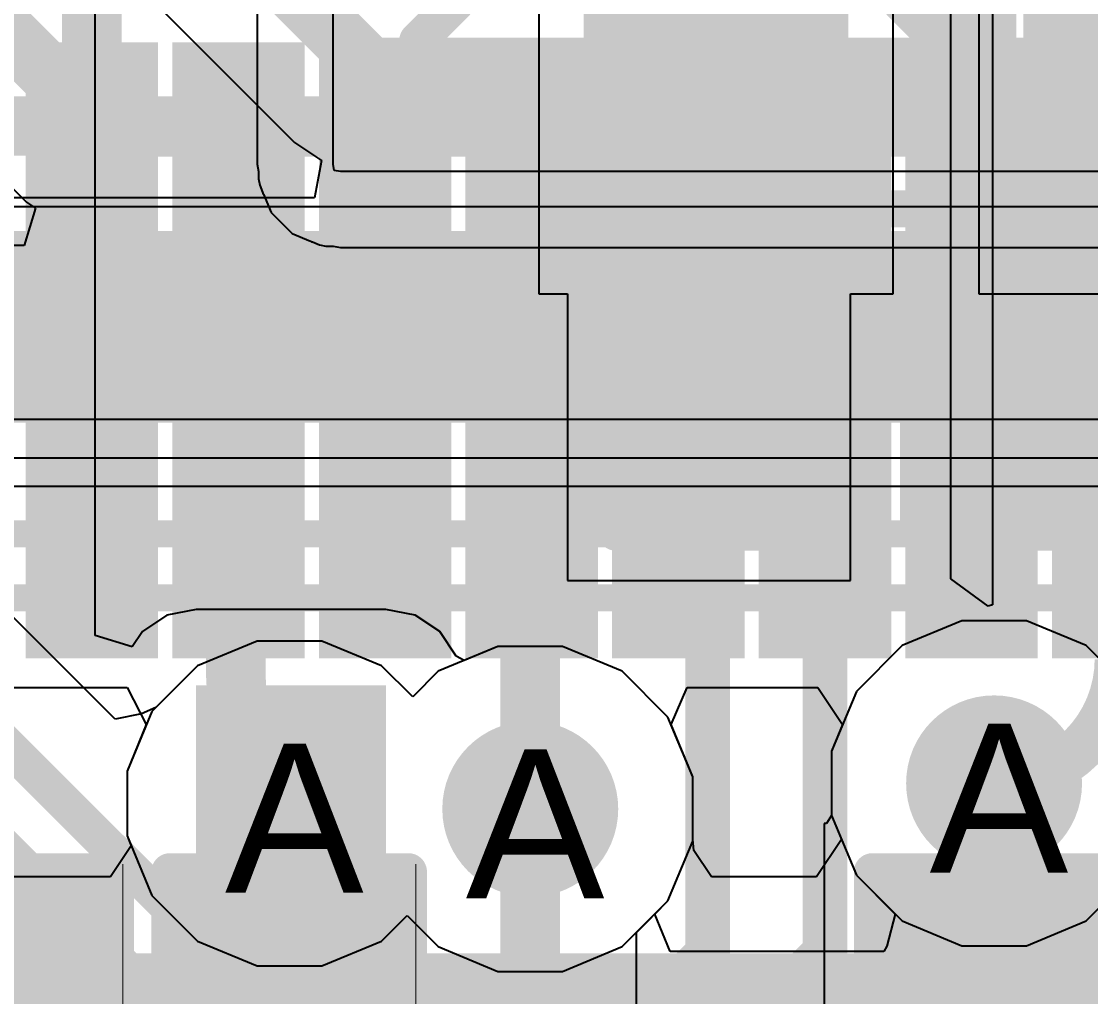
# Model space of a CAD drawing. Header units: inches. Extents: x 0 to 5271, y 0 to 5417.
# Drawn here: x 104.044 to 107.69, y 77.22 to 80.548 of the extents above; entities that cross this region are included whole.
import ezdxf

# ---------------------------------------------------------------- set-up
doc = ezdxf.new("R2010")
doc.units = ezdxf.units.IN
for name, color, linetype in [('Bottom Layer', 5, 'Continuous'), ('Bottom Overlay', 54, 'Continuous'), ('Bottom Paste', 16, 'Continuous'), ('Bottom Solder', 6, 'Continuous'), ('Drill Drawing', 1, 'Continuous'), ('L2_GND1', 16, 'Continuous'), ('L3_SIG1', 76, 'Continuous'), ('L4_PWR', 90, 'Continuous'), ('L5_GND2', 156, 'Continuous'), ('L6_SIG2', 130, 'Continuous'), ('L7_GND3', 216, 'Continuous'), ('Top Layer', 1, 'Continuous'), ('Top Paste', 8, 'Continuous'), ('Top Solder', 216, 'Continuous'), ('Via Holes', 16, 'Continuous')]:
    doc.layers.add(name, color=color, linetype=linetype)
doc.styles.add('Arial', font='', dxfattribs={"height": 0.2})
doc.styles.get('Arial').set_extended_font_data('Arial')

# ---------------------------------------------------------------- blocks, each defined once
blk = doc.blocks.new('AS0B826_S78B_7H_23')
at = {"layer": 'Top Layer'}
for points in [[(30.07505161, 26.38096578), (30.42505091, 26.38096578), (30.42505091, 24.38096978), (30.07505161, 24.38096978)], [(30.57492361, 26.38096578), (30.92492291, 26.38096578), (30.92492291, 24.38096978), (30.57492361, 24.38096978)], [(31.07504961, 26.38096578), (31.42504891, 26.38096578), (31.42504891, 24.38096978), (31.07504961, 24.38096978)], [(31.57492161, 26.38096578), (31.92492091, 26.38096578), (31.92492091, 24.38096978), (31.57492161, 24.38096978)], [(32.07504761, 26.38096578), (32.42504691, 26.38096578), (32.42504691, 24.38096978), (32.07504761, 24.38096978)], [(32.57517360999999, 26.38096578), (32.92517291, 26.38096578), (32.92517291, 24.38096978), (32.57517360999999, 24.38096978)], [(33.07504561, 26.38096578), (33.42504491, 26.38096578), (33.42504491, 24.38096978), (33.07504561, 24.38096978)], [(33.57517161, 26.38096578), (33.92517091, 26.38096578), (33.92517091, 24.38096978), (33.57517161, 24.38096978)]]:
    blk.add_hatch(color=1, dxfattribs=at).paths.add_polyline_path(points)
at = {"layer": 'Top Paste'}
for points in [[(30.07505161, 26.38096578), (30.42505091, 26.38096578), (30.42505091, 24.38096978), (30.07505161, 24.38096978)], [(30.57492361, 26.38096578), (30.92492291, 26.38096578), (30.92492291, 24.38096978), (30.57492361, 24.38096978)], [(31.07504961, 26.38096578), (31.42504891, 26.38096578), (31.42504891, 24.38096978), (31.07504961, 24.38096978)], [(31.57492161, 26.38096578), (31.92492091, 26.38096578), (31.92492091, 24.38096978), (31.57492161, 24.38096978)], [(32.07504761, 26.38096578), (32.42504691, 26.38096578), (32.42504691, 24.38096978), (32.07504761, 24.38096978)], [(32.57517360999999, 26.38096578), (32.92517291, 26.38096578), (32.92517291, 24.38096978), (32.57517360999999, 24.38096978)], [(33.07504561, 26.38096578), (33.42504491, 26.38096578), (33.42504491, 24.38096978), (33.07504561, 24.38096978)], [(33.57517161, 26.38096578), (33.92517091, 26.38096578), (33.92517091, 24.38096978), (33.57517161, 24.38096978)]]:
    blk.add_hatch(color=8, dxfattribs=at).paths.add_polyline_path(points)
at = {"layer": 'Top Solder'}
for points in [[(30.02425161, 26.43176578), (30.47585091, 26.43176578), (30.47585091, 24.33016978), (30.02425161, 24.33016978)], [(30.52412361, 26.43176578), (30.97572291, 26.43176578), (30.97572291, 24.33016978), (30.52412361, 24.33016978)], [(31.02424961, 26.43176578), (31.47584891, 26.43176578), (31.47584891, 24.33016978), (31.02424961, 24.33016978)], [(31.52412161, 26.43176578), (31.97572091, 26.43176578), (31.97572091, 24.33016978), (31.52412161, 24.33016978)], [(32.02424761, 26.43176578), (32.47584690999999, 26.43176578), (32.47584690999999, 24.33016978), (32.02424761, 24.33016978)], [(32.52437361, 26.43176578), (32.97597291, 26.43176578), (32.97597291, 24.33016978), (32.52437361, 24.33016978)], [(33.02424561, 26.43176578), (33.47584491, 26.43176578), (33.47584491, 24.33016978), (33.02424561, 24.33016978)], [(33.52437161, 26.43176578), (33.97597091, 26.43176578), (33.97597091, 24.33016978), (33.52437161, 24.33016978)]]:
    blk.add_hatch(color=216, dxfattribs=at).paths.add_polyline_path(points)
blk = doc.blocks.new('R___0402_B_55')
at = {"layer": 'Bottom Layer'}
for points in [[(-0.2413, 0.31747714), (-0.2412999999999999, -0.31752286), (-0.6985, -0.31752286), (-0.6985, 0.31747714)], [(0.6985, 0.31747714), (0.6985, -0.31752286), (0.2413, -0.31752286), (0.2412999999999999, 0.31747714)]]:
    blk.add_hatch(color=5, dxfattribs=at).paths.add_polyline_path(points)
at = {"layer": 'Bottom Paste'}
for points in [[(-0.2413, 0.31747714), (-0.2412999999999999, -0.31752286), (-0.6985, -0.31752286), (-0.6985, 0.31747714)], [(0.6985, 0.31747714), (0.6985, -0.31752286), (0.2413, -0.31752286), (0.2412999999999999, 0.31747714)]]:
    blk.add_hatch(color=16, dxfattribs=at).paths.add_polyline_path(points)
at = {"layer": 'Bottom Solder'}
for points in [[(-0.18629884, 0.3724783), (-0.1862988399999999, -0.37252402), (-0.75350116, -0.37252402), (-0.75350116, 0.3724783)], [(0.75350116, 0.3724783), (0.75350116, -0.37252402), (0.18629884, -0.37252402), (0.1862988399999999, 0.3724783)]]:
    blk.add_hatch(color=6, dxfattribs=at).paths.add_polyline_path(points)
at = {"layer": 'Bottom Overlay'}
for points in [[(-0.7874, -0.4064228599999999, 0.127, 0.127, 0), (-0.7874, 0.40637714, 0.127, 0.127, 0)], [(0.7874, 0.40637714, 0.127, 0.127, 0), (-0.7874, 0.40637714, 0.127, 0.127, 0)], [(0.7874, -0.4064228599999999, 0.127, 0.127, 0), (0.7874, 0.40637714, 0.127, 0.127, 0)], [(0.8128, 0.4317771399999999, 0.0032258, 0.0032258, 0), (-0.8128, 0.4317771399999999, 0.0032258, 0.0032258, 0)], [(0.7874, -0.4064228599999999, 0.127, 0.127, 0), (-0.7874, -0.4064228599999999, 0.127, 0.127, 0)]]:
    blk.add_lwpolyline(points, format="xyseb", dxfattribs=at)
for points in [[(-0.8191499999999999, 0.40637714, 0.0635, 0.0635, 1), (-0.7556499999999999, 0.40637714, 0.0635, 0.0635, 1)], [(-0.8191499999999999, 0.40637714, 0.0635, 0.0635, 1), (-0.7556499999999999, 0.40637714, 0.0635, 0.0635, 1)], [(0.7556499999999999, 0.40637714, 0.0635, 0.0635, 1), (0.8191499999999999, 0.40637714, 0.0635, 0.0635, 1)], [(0.7556499999999999, 0.40637714, 0.0635, 0.0635, 1), (0.8191499999999999, 0.40637714, 0.0635, 0.0635, 1)], [(-0.81360518, 0.4317771399999999, 0.0016129, 0.0016129, 1), (-0.8119948199999999, 0.4317771399999999, 0.0016129, 0.0016129, 1)], [(0.8119948199999999, 0.4317771399999999, 0.0016129, 0.0016129, 1), (0.81360518, 0.4317771399999999, 0.0016129, 0.0016129, 1)], [(-0.8191499999999999, -0.4064228599999999, 0.0635, 0.0635, 1), (-0.7556499999999999, -0.4064228599999999, 0.0635, 0.0635, 1)], [(-0.8191499999999999, -0.4064228599999999, 0.0635, 0.0635, 1), (-0.7556499999999999, -0.4064228599999999, 0.0635, 0.0635, 1)], [(0.7556499999999999, -0.4064228599999999, 0.0635, 0.0635, 1), (0.8191499999999999, -0.4064228599999999, 0.0635, 0.0635, 1)], [(0.7556499999999999, -0.4064228599999999, 0.0635, 0.0635, 1), (0.8191499999999999, -0.4064228599999999, 0.0635, 0.0635, 1)]]:
    blk.add_lwpolyline(points, format="xyseb", close=True, dxfattribs=at)
blk = doc.blocks.new('R___0402_B_159')
at = {"layer": 'Bottom Layer'}
for points in [[(-0.24132032, 0.31749492), (-0.2413203199999999, -0.31750508), (-0.69852032, -0.31750508), (-0.69852032, 0.31749492)], [(0.69847968, 0.31749492), (0.69847968, -0.31750508), (0.24127968, -0.31750508), (0.24127968, 0.31749492)]]:
    blk.add_hatch(color=5, dxfattribs=at).paths.add_polyline_path(points)
at = {"layer": 'Bottom Paste'}
for points in [[(-0.24132032, 0.31749492), (-0.2413203199999999, -0.31750508), (-0.69852032, -0.31750508), (-0.69852032, 0.31749492)], [(0.69847968, 0.31749492), (0.69847968, -0.31750508), (0.24127968, -0.31750508), (0.24127968, 0.31749492)]]:
    blk.add_hatch(color=16, dxfattribs=at).paths.add_polyline_path(points)
at = {"layer": 'Bottom Solder'}
for points in [[(-0.18631916, 0.37249608), (-0.18631916, -0.37250624), (-0.75352148, -0.37250624), (-0.75352148, 0.37249608)], [(0.7534808399999999, 0.37249608), (0.7534808399999999, -0.37250624), (0.18627852, -0.37250624), (0.1862785199999999, 0.37249608)]]:
    blk.add_hatch(color=6, dxfattribs=at).paths.add_polyline_path(points)
at = {"layer": 'Bottom Overlay'}
for points in [[(0.78737968, 0.40639492, 0.127, 0.127, 0), (-0.78742032, 0.40639492, 0.127, 0.127, 0)], [(-0.78742032, -0.40640508, 0.127, 0.127, 0), (-0.78742032, 0.40639492, 0.127, 0.127, 0)], [(0.78737968, -0.40640508, 0.127, 0.127, 0), (0.78737968, 0.40639492, 0.127, 0.127, 0)], [(0.8127796799999999, 0.43179492, 0.0032258, 0.0032258, 0), (-0.81282032, 0.43179492, 0.0032258, 0.0032258, 0)], [(0.78737968, -0.40640508, 0.127, 0.127, 0), (-0.78742032, -0.40640508, 0.127, 0.127, 0)]]:
    blk.add_lwpolyline(points, format="xyseb", dxfattribs=at)
for points in [[(-0.81917032, 0.40639492, 0.0635, 0.0635, 1), (-0.75567032, 0.40639492, 0.0635, 0.0635, 1)], [(-0.81917032, 0.40639492, 0.0635, 0.0635, 1), (-0.75567032, 0.40639492, 0.0635, 0.0635, 1)], [(0.75562968, 0.40639492, 0.0635, 0.0635, 1), (0.81912968, 0.40639492, 0.0635, 0.0635, 1)], [(0.75562968, 0.40639492, 0.0635, 0.0635, 1), (0.81912968, 0.40639492, 0.0635, 0.0635, 1)], [(-0.8136254999999999, 0.43179492, 0.0016129, 0.0016129, 1), (-0.81201514, 0.43179492, 0.0016129, 0.0016129, 1)], [(0.8119745, 0.43179492, 0.0016129, 0.0016129, 1), (0.81358486, 0.43179492, 0.0016129, 0.0016129, 1)], [(-0.81917032, -0.40640508, 0.0635, 0.0635, 1), (-0.75567032, -0.40640508, 0.0635, 0.0635, 1)], [(-0.81917032, -0.40640508, 0.0635, 0.0635, 1), (-0.75567032, -0.40640508, 0.0635, 0.0635, 1)], [(0.75562968, -0.40640508, 0.0635, 0.0635, 1), (0.81912968, -0.40640508, 0.0635, 0.0635, 1)], [(0.75562968, -0.40640508, 0.0635, 0.0635, 1), (0.81912968, -0.40640508, 0.0635, 0.0635, 1)]]:
    blk.add_lwpolyline(points, format="xyseb", close=True, dxfattribs=at)
blk = doc.blocks.new('R___0402_B_393')
at = {"layer": 'Bottom Layer'}
for points in [[(-0.2413254, 0.31749492), (-0.2413254, -0.31750508), (-0.6985254, -0.31750508), (-0.6985254, 0.31749492)], [(0.6984746, 0.31749492), (0.6984746, -0.31750508), (0.2412746, -0.31750508), (0.2412746, 0.31749492)]]:
    blk.add_hatch(color=5, dxfattribs=at).paths.add_polyline_path(points)
at = {"layer": 'Bottom Paste'}
for points in [[(-0.2413254, 0.31749492), (-0.2413254, -0.31750508), (-0.6985254, -0.31750508), (-0.6985254, 0.31749492)], [(0.6984746, 0.31749492), (0.6984746, -0.31750508), (0.2412746, -0.31750508), (0.2412746, 0.31749492)]]:
    blk.add_hatch(color=16, dxfattribs=at).paths.add_polyline_path(points)
at = {"layer": 'Bottom Solder'}
for points in [[(-0.18632424, 0.37249608), (-0.1863242399999999, -0.37250624), (-0.75352656, -0.37250624), (-0.75352656, 0.37249608)], [(0.7534757599999999, 0.37249608), (0.7534757599999999, -0.37250624), (0.18627344, -0.37250624), (0.18627344, 0.37249608)]]:
    blk.add_hatch(color=6, dxfattribs=at).paths.add_polyline_path(points)
at = {"layer": 'Bottom Overlay'}
for points in [[(-0.7874253999999999, -0.40640508, 0.127, 0.127, 0), (-0.7874253999999999, 0.40639492, 0.127, 0.127, 0)], [(0.7873745999999999, 0.40639492, 0.127, 0.127, 0), (-0.7874253999999999, 0.40639492, 0.127, 0.127, 0)], [(0.7873745999999999, -0.40640508, 0.127, 0.127, 0), (0.7873745999999999, 0.40639492, 0.127, 0.127, 0)], [(0.8127745999999999, 0.43179492, 0.0032258, 0.0032258, 0), (-0.8128254, 0.43179492, 0.0032258, 0.0032258, 0)], [(0.7873745999999999, -0.40640508, 0.127, 0.127, 0), (-0.7874253999999999, -0.40640508, 0.127, 0.127, 0)]]:
    blk.add_lwpolyline(points, format="xyseb", dxfattribs=at)
for points in [[(-0.8191754, 0.40639492, 0.0635, 0.0635, 1), (-0.7556754, 0.40639492, 0.0635, 0.0635, 1)], [(-0.8191754, 0.40639492, 0.0635, 0.0635, 1), (-0.7556754, 0.40639492, 0.0635, 0.0635, 1)], [(0.7556246, 0.40639492, 0.0635, 0.0635, 1), (0.8191246, 0.40639492, 0.0635, 0.0635, 1)], [(0.7556246, 0.40639492, 0.0635, 0.0635, 1), (0.8191246, 0.40639492, 0.0635, 0.0635, 1)], [(-0.8136305799999999, 0.43179492, 0.0016129, 0.0016129, 1), (-0.81202022, 0.43179492, 0.0016129, 0.0016129, 1)], [(0.8119694199999998, 0.43179492, 0.0016129, 0.0016129, 1), (0.81357978, 0.43179492, 0.0016129, 0.0016129, 1)], [(-0.8191754, -0.40640508, 0.0635, 0.0635, 1), (-0.7556754, -0.40640508, 0.0635, 0.0635, 1)], [(-0.8191754, -0.40640508, 0.0635, 0.0635, 1), (-0.7556754, -0.40640508, 0.0635, 0.0635, 1)], [(0.7556246, -0.40640508, 0.0635, 0.0635, 1), (0.8191246, -0.40640508, 0.0635, 0.0635, 1)], [(0.7556246, -0.40640508, 0.0635, 0.0635, 1), (0.8191246, -0.40640508, 0.0635, 0.0635, 1)]]:
    blk.add_lwpolyline(points, format="xyseb", close=True, dxfattribs=at)
blk = doc.blocks.new('MAKK2016T2R2M__B_511')
at = {"layer": 'Bottom Layer'}
for points in [[(-1.10000669, 0.89999439), (-0.4000055499999999, 0.89999439), (-0.4000055499999999, -0.9000045499999999), (-1.10000669, -0.9000045499999999)], [(0.40001571, 0.89999439), (1.10001685, 0.89999439), (1.10001685, -0.9000045499999999), (0.40001571, -0.9000045499999999)]]:
    blk.add_hatch(color=5, dxfattribs=at).paths.add_polyline_path(points)
at = {"layer": 'Bottom Paste'}
for points in [[(-1.10000669, 0.89999439), (-0.4000055499999999, 0.89999439), (-0.4000055499999999, -0.9000045499999999), (-1.10000669, -0.9000045499999999)], [(0.40001571, 0.89999439), (1.10001685, 0.89999439), (1.10001685, -0.9000045499999999), (0.40001571, -0.9000045499999999)]]:
    blk.add_hatch(color=16, dxfattribs=at).paths.add_polyline_path(points)
at = {"layer": 'Bottom Solder'}
for points in [[(-1.20160669, 1.00159439), (-0.29840555, 1.00159439), (-0.29840555, -1.00160455), (-1.20160669, -1.00160455)], [(0.2984157099999999, 1.00159439), (1.20161685, 1.00159439), (1.20161685, -1.00160455), (0.2984157099999999, -1.00160455)]]:
    blk.add_hatch(color=6, dxfattribs=at).paths.add_polyline_path(points)
at = {"layer": 'Bottom Overlay'}
for points in [[(0.17780508, 0.8635949199999998, 0.127, 0.127, 0), (-0.20319492, 0.8635949199999998, 0.127, 0.127, 0)], [(0.17780508, -0.86360508, 0.127, 0.127, 0), (-0.20319492, -0.86360508, 0.127, 0.127, 0)]]:
    blk.add_lwpolyline(points, format="xyseb", dxfattribs=at)
for points in [[(-0.23494492, 0.8635949199999998, 0.0635, 0.0635, 1), (-0.17144492, 0.8635949199999998, 0.0635, 0.0635, 1)], [(0.14605508, 0.8635949199999998, 0.0635, 0.0635, 1), (0.20955508, 0.8635949199999998, 0.0635, 0.0635, 1)], [(-0.23494492, -0.86360508, 0.0635, 0.0635, 1), (-0.17144492, -0.86360508, 0.0635, 0.0635, 1)], [(0.14605508, -0.86360508, 0.0635, 0.0635, 1), (0.20955508, -0.86360508, 0.0635, 0.0635, 1)]]:
    blk.add_lwpolyline(points, format="xyseb", close=True, dxfattribs=at)
blk = doc.blocks.new('CAP_0402_B_591')
at = {"layer": 'Bottom Layer'}
for points in [[(-0.2412746, 0.31749492), (-0.2412746, -0.31750508), (-0.6984746, -0.31750508), (-0.6984746, 0.31749492)], [(0.6985254, 0.31749492), (0.6985254, -0.31750508), (0.2413254, -0.31750508), (0.2413254, 0.31749492)]]:
    blk.add_hatch(color=5, dxfattribs=at).paths.add_polyline_path(points)
at = {"layer": 'Bottom Paste'}
for points in [[(-0.2412746, 0.31749492), (-0.2412746, -0.31750508), (-0.6984746, -0.31750508), (-0.6984746, 0.31749492)], [(0.6985254, 0.31749492), (0.6985254, -0.31750508), (0.2413254, -0.31750508), (0.2413254, 0.31749492)]]:
    blk.add_hatch(color=16, dxfattribs=at).paths.add_polyline_path(points)
at = {"layer": 'Bottom Solder'}
for points in [[(-0.18127472, 0.3774948), (-0.1812747199999999, -0.3775049599999999), (-0.75847448, -0.3775049599999999), (-0.75847448, 0.3774948)], [(0.75852528, 0.3774948), (0.75852528, -0.3775049599999999), (0.18132552, -0.3775049599999999), (0.18132552, 0.3774948)]]:
    blk.add_hatch(color=6, dxfattribs=at).paths.add_polyline_path(points)
at = {"layer": 'Bottom Overlay'}
for points in [[(-0.2793746, 0.40639492, 0.127, 0.127, 0), (-0.7873745999999999, 0.40639492, 0.127, 0.127, 0)], [(-0.7873745999999999, 0.40639492, 0.127, 0.127, 0), (-0.7873745999999999, -0.40640508, 0.127, 0.127, 0)], [(0.7874253999999999, 0.40639492, 0.127, 0.127, 0), (0.2794254, 0.40639492, 0.127, 0.127, 0)], [(0.7874253999999999, 0.40639492, 0.127, 0.127, 0), (0.7874253999999999, -0.40640508, 0.127, 0.127, 0)], [(-0.2793746, -0.40640508, 0.127, 0.127, 0), (-0.7873745999999999, -0.40640508, 0.127, 0.127, 0)], [(0.7874253999999999, -0.40640508, 0.127, 0.127, 0), (0.2794254, -0.40640508, 0.127, 0.127, 0)]]:
    blk.add_lwpolyline(points, format="xyseb", dxfattribs=at)
for points in [[(-0.8191246, 0.40639492, 0.0635, 0.0635, 1), (-0.7556246, 0.40639492, 0.0635, 0.0635, 1)], [(-0.8191246, 0.40639492, 0.0635, 0.0635, 1), (-0.7556246, 0.40639492, 0.0635, 0.0635, 1)], [(-0.3111246, 0.40639492, 0.0635, 0.0635, 1), (-0.2476246, 0.40639492, 0.0635, 0.0635, 1)], [(0.2476754, 0.40639492, 0.0635, 0.0635, 1), (0.3111754, 0.40639492, 0.0635, 0.0635, 1)], [(0.7556754, 0.40639492, 0.0635, 0.0635, 1), (0.8191754, 0.40639492, 0.0635, 0.0635, 1)], [(0.7556754, 0.40639492, 0.0635, 0.0635, 1), (0.8191754, 0.40639492, 0.0635, 0.0635, 1)], [(-0.8191246, -0.40640508, 0.0635, 0.0635, 1), (-0.7556246, -0.40640508, 0.0635, 0.0635, 1)], [(-0.8191246, -0.40640508, 0.0635, 0.0635, 1), (-0.7556246, -0.40640508, 0.0635, 0.0635, 1)], [(-0.3111246, -0.40640508, 0.0635, 0.0635, 1), (-0.2476246, -0.40640508, 0.0635, 0.0635, 1)], [(0.2476754, -0.40640508, 0.0635, 0.0635, 1), (0.3111754, -0.40640508, 0.0635, 0.0635, 1)], [(0.7556754, -0.40640508, 0.0635, 0.0635, 1), (0.8191754, -0.40640508, 0.0635, 0.0635, 1)], [(0.7556754, -0.40640508, 0.0635, 0.0635, 1), (0.8191754, -0.40640508, 0.0635, 0.0635, 1)]]:
    blk.add_lwpolyline(points, format="xyseb", close=True, dxfattribs=at)

msp = doc.modelspace()

# ---------------------------------------------------------------- hatches: boundary and pattern name
at = {"layer": 'Bottom Layer'}
msp.add_hatch(color=5, dxfattribs=at).paths.add_polyline_path([(104.63961292, 77.10016584), (105.28731292, 77.10016584), (105.28731292, 78.2828), (104.63961292, 78.2828)])
h = msp.add_hatch(color=5, dxfattribs=at)
edge = h.paths.add_edge_path()
edge.add_arc((107.36110354, 77.94816008), 0.2999994, 0, 360)
h = msp.add_hatch(color=5, dxfattribs=at)
edge = h.paths.add_edge_path()
edge.add_arc((104.95828132, 77.8797147), 0.2999994, 0, 360)
h = msp.add_hatch(color=5, dxfattribs=at)
edge = h.paths.add_edge_path()
edge.add_arc((105.77936172, 77.86059104), 0.2999994, 0, 360)
at = {"layer": 'L2_GND1'}
h = msp.add_hatch(color=16, dxfattribs=at)
edge = h.paths.add_edge_path()
edge.add_arc((107.36110354, 77.94816008), 0.2999994, 0, 360)
h = msp.add_hatch(color=16, dxfattribs=at)
edge = h.paths.add_edge_path()
edge.add_arc((104.95828132, 77.8797147), 0.2999994, 0, 360)
h = msp.add_hatch(color=16, dxfattribs=at)
edge = h.paths.add_edge_path()
edge.add_arc((105.77936172, 77.86059104), 0.2999994, 0, 360)
at = {"layer": 'L3_SIG1'}
h = msp.add_hatch(color=76, dxfattribs=at)
edge = h.paths.add_edge_path()
edge.add_arc((107.36110354, 77.94816008), 0.2999994, 0, 360)
h = msp.add_hatch(color=76, dxfattribs=at)
edge = h.paths.add_edge_path()
edge.add_arc((104.95828132, 77.8797147), 0.2999994, 0, 360)
h = msp.add_hatch(color=76, dxfattribs=at)
edge = h.paths.add_edge_path()
edge.add_arc((105.77936172, 77.86059104), 0.2999994, 0, 360)
at = {"layer": 'L4_PWR'}
h = msp.add_hatch(color=90, dxfattribs=at)
edge = h.paths.add_edge_path()
edge.add_arc((107.36110354, 77.94816008), 0.2999994, 0, 360)
h = msp.add_hatch(color=90, dxfattribs=at)
edge = h.paths.add_edge_path()
edge.add_arc((104.95828132, 77.8797147), 0.2999994, 0, 360)
h = msp.add_hatch(color=90, dxfattribs=at)
edge = h.paths.add_edge_path()
edge.add_arc((105.77936172, 77.86059104), 0.2999994, 0, 360)
at = {"layer": 'L5_GND2'}
h = msp.add_hatch(color=156, dxfattribs=at)
edge = h.paths.add_edge_path()
edge.add_arc((107.36110354, 77.94816008), 0.2999994, 0, 360)
h = msp.add_hatch(color=156, dxfattribs=at)
edge = h.paths.add_edge_path()
edge.add_arc((104.95828132, 77.8797147), 0.2999994, 0, 360)
h = msp.add_hatch(color=156, dxfattribs=at)
edge = h.paths.add_edge_path()
edge.add_arc((105.77936172, 77.86059104), 0.2999994, 0, 360)
at = {"layer": 'L6_SIG2'}
h = msp.add_hatch(color=130, dxfattribs=at)
edge = h.paths.add_edge_path()
edge.add_arc((107.36110354, 77.94816008), 0.2999994, 0, 360)
h = msp.add_hatch(color=130, dxfattribs=at)
edge = h.paths.add_edge_path()
edge.add_arc((104.95828132, 77.8797147), 0.2999994, 0, 360)
h = msp.add_hatch(color=130, dxfattribs=at)
edge = h.paths.add_edge_path()
edge.add_arc((105.77936172, 77.86059104), 0.2999994, 0, 360)
at = {"layer": 'L7_GND3'}
h = msp.add_hatch(color=216, dxfattribs=at)
edge = h.paths.add_edge_path()
edge.add_arc((107.36110354, 77.94816008), 0.2999994, 0, 360)
h = msp.add_hatch(color=216, dxfattribs=at)
edge = h.paths.add_edge_path()
edge.add_arc((104.95828132, 77.8797147), 0.2999994, 0, 360)
h = msp.add_hatch(color=216, dxfattribs=at)
edge = h.paths.add_edge_path()
edge.add_arc((105.77936172, 77.86059104), 0.2999994, 0, 360)
at = {"layer": 'Top Layer'}
h = msp.add_hatch(color=1, dxfattribs=at)
edge = h.paths.add_edge_path()
edge.add_arc((107.36110354, 77.94816008), 0.2999994, 0, 360)
h = msp.add_hatch(color=1, dxfattribs=at)
edge = h.paths.add_edge_path()
edge.add_arc((104.95828132, 77.8797147), 0.2999994, 0, 360)
h = msp.add_hatch(color=1, dxfattribs=at)
edge = h.paths.add_edge_path()
edge.add_arc((105.77936172, 77.86059104), 0.2999994, 0, 360)
at = {"layer": 'Via Holes'}
h = msp.add_hatch(color=7, dxfattribs=at)
edge = h.paths.add_edge_path()
edge.add_arc((107.36110354, 77.94816008), 0.1499997, 0, 360)
h = msp.add_hatch(color=7, dxfattribs=at)
edge = h.paths.add_edge_path()
edge.add_arc((104.95828132, 77.8797147), 0.1499997, 0, 360)
h = msp.add_hatch(color=7, dxfattribs=at)
edge = h.paths.add_edge_path()
edge.add_arc((105.77936172, 77.86059104), 0.1499997, 0, 360)

# ---------------------------------------------------------------- linework, layer by layer
at = {"layer": 'Bottom Layer'}
for p, q in [((107.01658302, 79.61800688), (107.01658302, 81.6356)), ((107.30860682, 81.58404308), (107.30860682, 79.61800688)), ((104.29504414, 78.45289872), (104.29504414, 81.06687367999999)), ((105.80858442, 80.64679831999999), (105.80858442, 79.61800688)), ((105.80858442, 79.61800688), (105.90679352, 79.61800688)), ((105.90679352, 79.61800688), (105.90679352, 78.64008656)), ((106.87199352, 78.64008656), (106.87199352, 79.61800688)), ((106.87199352, 79.61800688), (107.01658302, 79.61800688)), ((107.30860682, 79.61800688), (108.51660542, 79.61800688)), ((105.90679352, 78.64008656), (106.87199352, 78.64008656)), ((104.5405072, 78.52206292), (104.45648908, 78.46592383999999)), ((104.63961292, 78.54177586), (104.5405072, 78.52206292)), ((105.28731292, 78.54177586), (104.63961292, 78.54177586)), ((105.38641864, 78.52206292), (105.28731292, 78.54177586)), ((105.47043676, 78.46592383999999), (105.38641864, 78.52206292)), ((107.25090564, 78.50215948), (107.04728908, 78.41781877999999)), ((107.47130144, 78.50215948), (107.25090564, 78.50215948)), ((107.674918, 78.41781877999999), (107.47130144, 78.50215948)), ((104.42204414, 78.41437454), (104.29504414, 78.45289872)), ((104.45648908, 78.46592383999999), (104.42204414, 78.41437454)), ((105.5265733, 78.38190826), (105.47043676, 78.46592383999999)), ((105.66916382, 78.41459044), (105.55437868, 78.36704418)), ((105.88955962, 78.41459044), (105.66916382, 78.41459044)), ((106.09317618, 78.33024974), (105.88955962, 78.41459044)), ((107.04728908, 78.41781877999999), (106.89144484, 78.26197454)), ((107.83076224, 78.26197454), (107.674918, 78.41781877999999)), ((105.55437868, 78.36704418), (105.5265733, 78.38190826)), ((106.24902042, 78.1744055), (106.09317618, 78.33024974)), ((106.89144484, 78.26197454), (106.80710414, 78.05835798)), ((106.33336112, 77.97078893999999), (106.24902042, 78.1744055)), ((106.80710414, 78.05835798), (106.80710414, 77.83796472)), ((106.33336112, 77.75039314), (106.33336112, 77.97078893999999)), ((106.80710414, 77.83796472), (106.78933176, 77.81136584)), ((106.78933176, 77.81136584), (106.78123932, 77.81136584)), ((106.78123932, 77.81136584), (106.78123932, 76.74750462)), ((106.24902042, 77.54677658), (106.33336112, 77.75039314)), ((106.14192894, 77.43968509999999), (106.24902042, 77.54677658)), ((106.14192894, 76.75438802), (106.14192894, 77.43968509999999))]:
    msp.add_line(p, q, dxfattribs=at)
for points in [[(106.38939352, 79.21158656, 0.2032, 0.2032, 0), (106.38939352, 80.99611944, 0.2032, 0.2032, 0)], [(107.32919352, 79.21158656, 0.3048, 0.3048, 0), (108.59171322, 79.21158656, 0.3048, 0.3048, 0)], [(107.36110354, 77.36253006, 0.160782, 0.160782, 0), (107.36110354, 77.94816008, 0.160782, 0.160782, 0)], [(105.04659712, 77.86643049999999, 0.2032, 0.2032, 0), (105.05988132, 77.8797147, 0.2032, 0.2032, 0)], [(105.04659712, 77.34205003999999, 0.2032, 0.2032, 0), (105.04659712, 77.86643049999999, 0.2032, 0.2032, 0)], [(105.77936172, 75.49382412, 0.2032, 0.2032, 0), (105.77936172, 77.86059104, 0.2032, 0.2032, 0)], [(105.03331292, 77.32876584, 0.2032, 0.2032, 0), (105.04659712, 77.34205003999999, 0.2032, 0.2032, 0)]]:
    msp.add_lwpolyline(points, format="xyseb", dxfattribs=at)
for points in [[(107.25299352, 79.21158656, 0.1524, 0.1524, 1), (107.40539352, 79.21158656, 0.1524, 0.1524, 1)], [(106.33859352, 79.21158656, 0.1016, 0.1016, 1), (106.44019352, 79.21158656, 0.1016, 0.1016, 1)], [(107.32090804, 77.94816008, 0.08039099999999999, 0.08039099999999999, 1), (107.40129904, 77.94816008, 0.08039099999999999, 0.08039099999999999, 1)], [(104.99579712, 77.86643049999999, 0.1016, 0.1016, 1), (105.09739712, 77.86643049999999, 0.1016, 0.1016, 1)], [(104.99579712, 77.86643049999999, 0.1016, 0.1016, 1), (105.09739712, 77.86643049999999, 0.1016, 0.1016, 1)], [(105.00908132, 77.8797147, 0.1016, 0.1016, 1), (105.11068132, 77.8797147, 0.1016, 0.1016, 1)], [(105.72856172, 77.86059104, 0.1016, 0.1016, 1), (105.83016172, 77.86059104, 0.1016, 0.1016, 1)], [(104.98251292, 77.32876584, 0.1016, 0.1016, 1), (105.08411292, 77.32876584, 0.1016, 0.1016, 1)], [(104.99579712, 77.34205003999999, 0.1016, 0.1016, 1), (105.09739712, 77.34205003999999, 0.1016, 0.1016, 1)], [(104.99579712, 77.34205003999999, 0.1016, 0.1016, 1), (105.09739712, 77.34205003999999, 0.1016, 0.1016, 1)], [(107.32090804, 77.36253006, 0.08039099999999999, 0.08039099999999999, 1), (107.40129904, 77.36253006, 0.08039099999999999, 0.08039099999999999, 1)]]:
    msp.add_lwpolyline(points, format="xyseb", close=True, dxfattribs=at)
at = {"layer": 'L2_GND1'}
for p, q in [((103.3753584, 80.61749434), (104.06142002, 79.93143271999999)), ((104.06142002, 79.93143271999999), (104.0614251, 79.9314251)), ((104.0614251, 79.9314251), (104.09235722, 79.91075712)), ((104.09235722, 79.91075712), (104.05383304, 79.78375711999999)), ((104.05383304, 79.78375711999999), (96.26276911999999, 79.78375711999999)), ((96.41293646, 79.05862268), (114.52979126, 79.05862268)), ((107.25090564, 78.50215948), (107.04728908, 78.41781877999999)), ((107.47130144, 78.50215948), (107.25090564, 78.50215948)), ((107.674918, 78.41781877999999), (107.47130144, 78.50215948)), ((104.84808342, 78.43371409999999), (104.64446686, 78.34937339999999)), ((105.06847922, 78.43371409999999), (104.84808342, 78.43371409999999)), ((105.27209578, 78.34937339999999), (105.06847922, 78.43371409999999)), ((105.66916382, 78.41459044), (105.46554726, 78.33024974)), ((105.88955962, 78.41459044), (105.66916382, 78.41459044)), ((106.09317618, 78.33024974), (105.88955962, 78.41459044)), ((107.04728908, 78.41781877999999), (106.89144484, 78.26197454)), ((107.83076224, 78.26197454), (107.674918, 78.41781877999999)), ((104.64446686, 78.34937339999999), (104.48862262, 78.19352916)), ((105.37838208, 78.24308456), (105.27209578, 78.34937339999999)), ((105.46554726, 78.33024974), (105.37838208, 78.24308456)), ((106.24902042, 78.1744055), (106.09317618, 78.33024974)), ((106.89144484, 78.26197454), (106.80710414, 78.05835798)), ((104.48862262, 78.19352916), (104.40428192, 77.9899126)), ((106.33336112, 77.97078893999999), (106.24902042, 78.1744055)), ((106.80710414, 78.05835798), (106.80710414, 77.83796217999999)), ((104.40428192, 77.9899126), (104.40428192, 77.76951679999999)), ((106.33336112, 77.75039314), (106.33336112, 77.97078893999999)), ((106.80710414, 77.83796217999999), (106.89144484, 77.63434561999999)), ((104.40428192, 77.76951679999999), (104.48862262, 77.56590023999999)), ((106.24902042, 77.54677658), (106.33336112, 77.75039314)), ((106.89144484, 77.63434561999999), (107.04728908, 77.47850138)), ((107.674918, 77.47850138), (107.83076224, 77.63434561999999)), ((104.48862262, 77.56590023999999), (104.64446686, 77.410056)), ((106.09317618, 77.39093234), (106.24902042, 77.54677658)), ((105.27209578, 77.410056), (105.35926096, 77.49721864)), ((105.35926096, 77.49721864), (105.46554726, 77.39093234)), ((107.04728908, 77.47850138), (107.25090564, 77.39416068)), ((107.47130144, 77.39416068), (107.674918, 77.47850138)), ((104.64446686, 77.410056), (104.84808342, 77.3257153)), ((105.06847922, 77.3257153), (105.27209578, 77.410056)), ((105.46554726, 77.39093234), (105.66916382, 77.30659164)), ((105.88955962, 77.30659164), (106.09317618, 77.39093234)), ((107.25090564, 77.39416068), (107.47130144, 77.39416068)), ((104.84808342, 77.3257153), (105.06847922, 77.3257153)), ((105.66916382, 77.30659164), (105.88955962, 77.30659164))]:
    msp.add_line(p, q, dxfattribs=at)
for points in [[(101.4476, 83.05799999999999, 0.2032, 0.2032, 0), (104.3178, 80.1878, 0.2032, 0.2032, 0)], [(104.3178, 80.1878, 0.2032, 0.2032, 0), (117.89762552, 80.1878, 0.2032, 0.2032, 0)], [(96.26275641999999, 79.4211899, 0.2032, 0.2032, 0), (118.0799899, 79.4211899, 0.2032, 0.2032, 0)]]:
    msp.add_lwpolyline(points, format="xyseb", dxfattribs=at)
msp.add_lwpolyline([(104.267, 80.1878, 0.1016, 0.1016, 1), (104.3686, 80.1878, 0.1016, 0.1016, 1)], format="xyseb", close=True, dxfattribs=at)
msp.add_lwpolyline([(104.267, 80.1878, 0.1016, 0.1016, 1), (104.3686, 80.1878, 0.1016, 0.1016, 1)], format="xyseb", close=True, dxfattribs=at)
at = {"layer": 'L3_SIG1'}
for p, q in [((104.8477837, 81.3396392), (104.8477837, 80.06090667999999)), ((105.10675956, 80.06090667999999), (105.10675956, 81.3396392)), ((104.8477837, 80.06090667999999), (104.85275956, 80.03589022)), ((105.1109912, 80.03963164), (105.10675956, 80.06090667999999)), ((105.1322637, 80.0354), (105.1109912, 80.03963164)), ((104.85275956, 80.03589022), (104.85275956, 80.01038607999999)), ((104.85275956, 80.01038607999999), (104.8569912, 79.98911104)), ((116.58589332, 80.0354), (105.1322637, 80.0354)), ((104.8569912, 79.98911104), (104.86675242, 79.96554492)), ((104.86675242, 79.96554492), (104.86749664, 79.96180095999999)), ((104.86749664, 79.96180095999999), (104.869615, 79.9586285)), ((104.869615, 79.9586285), (104.89565762, 79.89575334)), ((104.89565762, 79.89575334), (104.96711036, 79.82430314)), ((104.96711036, 79.82430314), (105.02998298, 79.79825798)), ((105.02998298, 79.79825798), (105.03315798, 79.79613708)), ((105.03315798, 79.79613708), (105.03690194, 79.79539285999999)), ((105.03690194, 79.79539285999999), (105.06046552, 79.78563163999999)), ((105.06046552, 79.78563163999999), (105.08173802, 79.78139999999999)), ((105.08173802, 79.78139999999999), (105.10724724, 79.78139999999999)), ((105.10724724, 79.78139999999999), (105.1322637, 79.77642413999999)), ((105.1322637, 79.77642413999999), (116.58589332, 79.77642413999999)), ((104.3633168, 78.16695313999999), (103.89242874, 78.6378412)), ((107.25090564, 78.50215948), (107.04728908, 78.41781877999999)), ((107.47130144, 78.50215948), (107.25090564, 78.50215948)), ((107.674918, 78.41781877999999), (107.47130144, 78.50215948)), ((104.84808342, 78.43371409999999), (104.64446686, 78.34937339999999)), ((105.06847922, 78.43371409999999), (104.84808342, 78.43371409999999)), ((105.27209578, 78.34937339999999), (105.06847922, 78.43371409999999)), ((105.66916382, 78.41459044), (105.46554726, 78.33024974)), ((105.88955962, 78.41459044), (105.66916382, 78.41459044)), ((106.09317618, 78.33024974), (105.88955962, 78.41459044)), ((107.04728908, 78.41781877999999), (106.89144484, 78.26197454)), ((107.83076224, 78.26197454), (107.674918, 78.41781877999999)), ((104.64446686, 78.34937339999999), (104.5024834, 78.20738994)), ((105.37838208, 78.24308456), (105.27209578, 78.34937339999999)), ((105.46554726, 78.33024974), (105.37838208, 78.24308456)), ((106.24902042, 78.1744055), (106.09317618, 78.33024974)), ((106.89144484, 78.26197454), (106.80710414, 78.05835798)), ((104.4530677, 78.1848068), (104.3633168, 78.16695313999999)), ((104.5024834, 78.20738994), (104.4530677, 78.1848068)), ((106.33336112, 77.97078893999999), (106.24902042, 78.1744055)), ((106.80710414, 78.05835798), (106.80710414, 77.83796217999999)), ((106.33336112, 77.75039314), (106.33336112, 77.97078893999999)), ((106.80710414, 77.83796217999999), (106.89144484, 77.63434561999999)), ((106.24902042, 77.54677658), (106.33336112, 77.75039314)), ((106.89144484, 77.63434561999999), (107.0240684, 77.50172205999999)), ((106.2039659, 77.50172205999999), (106.24902042, 77.54677658)), ((106.25657184, 77.37472206), (106.2039659, 77.50172205999999)), ((107.0240684, 77.50172205999999), (106.99585916, 77.39262906)), ((106.99585916, 77.39262906), (106.98513274, 77.37472206)), ((106.98513274, 77.37472206), (106.25657184, 77.37472206))]:
    msp.add_line(p, q, dxfattribs=at)
for points in [[(103.56944234, 78.50405432, 0.1255649, 0.1255649, 0), (105.021761, 77.05173565999999, 0.1255649, 0.1255649, 0)], [(103.31687744, 78.39943933999999, 0.1255649, 0.1255649, 0), (104.91714602, 76.79917076, 0.1255649, 0.1255649, 0)]]:
    msp.add_lwpolyline(points, format="xyseb", dxfattribs=at)
at = {"layer": 'L4_PWR'}
for p, q in [((107.25090564, 78.50215948), (107.04728908, 78.41781877999999)), ((107.47130144, 78.50215948), (107.25090564, 78.50215948)), ((107.674918, 78.41781877999999), (107.47130144, 78.50215948)), ((104.84808342, 78.43371409999999), (104.64446686, 78.34937339999999)), ((105.06847922, 78.43371409999999), (104.84808342, 78.43371409999999)), ((105.27209578, 78.34937339999999), (105.06847922, 78.43371409999999)), ((105.66916382, 78.41459044), (105.46554726, 78.33024974)), ((105.88955962, 78.41459044), (105.66916382, 78.41459044)), ((106.09317618, 78.33024974), (105.88955962, 78.41459044)), ((107.04728908, 78.41781877999999), (106.89144484, 78.26197454)), ((107.83076224, 78.26197454), (107.674918, 78.41781877999999)), ((104.64446686, 78.34937339999999), (104.48862262, 78.19352916)), ((105.37838208, 78.24308456), (105.27209578, 78.34937339999999)), ((105.46554726, 78.33024974), (105.37838208, 78.24308456)), ((106.24902042, 78.1744055), (106.09317618, 78.33024974)), ((106.89144484, 78.26197454), (106.80710414, 78.05835798)), ((104.48862262, 78.19352916), (104.40428192, 77.9899126)), ((106.33336112, 77.97078893999999), (106.24902042, 78.1744055)), ((106.80710414, 78.05835798), (106.80710414, 77.83796217999999)), ((104.40428192, 77.9899126), (104.40428192, 77.76951679999999)), ((106.33336112, 77.75039314), (106.33336112, 77.97078893999999)), ((106.80710414, 77.83796217999999), (106.89144484, 77.63434561999999)), ((104.40428192, 77.76951679999999), (104.48862262, 77.56590023999999)), ((106.24902042, 77.54677658), (106.33336112, 77.75039314)), ((106.89144484, 77.63434561999999), (107.04728908, 77.47850138)), ((107.674918, 77.47850138), (107.83076224, 77.63434561999999)), ((104.48862262, 77.56590023999999), (104.64446686, 77.410056)), ((106.09317618, 77.39093234), (106.24902042, 77.54677658)), ((105.27209578, 77.410056), (105.35926096, 77.49721864)), ((105.35926096, 77.49721864), (105.46554726, 77.39093234)), ((107.04728908, 77.47850138), (107.25090564, 77.39416068)), ((107.47130144, 77.39416068), (107.674918, 77.47850138)), ((104.64446686, 77.410056), (104.84808342, 77.3257153)), ((105.06847922, 77.3257153), (105.27209578, 77.410056)), ((105.46554726, 77.39093234), (105.66916382, 77.30659164)), ((105.88955962, 77.30659164), (106.09317618, 77.39093234)), ((107.25090564, 77.39416068), (107.47130144, 77.39416068)), ((104.84808342, 77.3257153), (105.06847922, 77.3257153)), ((105.66916382, 77.30659164), (105.88955962, 77.30659164))]:
    msp.add_line(p, q, dxfattribs=at)
at = {"layer": 'L5_GND2'}
for p, q in [((133.74385494, 79.91536722), (94.8944, 79.91536722)), ((95.04458004, 79.19023277999999), (114.64515552, 79.19023277999999)), ((107.25090564, 78.50215948), (107.04728908, 78.41781877999999)), ((107.47130144, 78.50215948), (107.25090564, 78.50215948)), ((107.674918, 78.41781877999999), (107.47130144, 78.50215948)), ((104.84808342, 78.43371409999999), (104.64446686, 78.34937339999999)), ((105.06847922, 78.43371409999999), (104.84808342, 78.43371409999999)), ((105.27209578, 78.34937339999999), (105.06847922, 78.43371409999999)), ((105.66916382, 78.41459044), (105.46554726, 78.33024974)), ((105.88955962, 78.41459044), (105.66916382, 78.41459044)), ((106.09317618, 78.33024974), (105.88955962, 78.41459044)), ((107.04728908, 78.41781877999999), (106.89144484, 78.26197454)), ((107.83076224, 78.26197454), (107.674918, 78.41781877999999)), ((104.64446686, 78.34937339999999), (104.48862262, 78.19352916)), ((105.37838208, 78.24308456), (105.27209578, 78.34937339999999)), ((105.46554726, 78.33024974), (105.37838208, 78.24308456)), ((106.24902042, 78.1744055), (106.09317618, 78.33024974)), ((106.89144484, 78.26197454), (106.80710414, 78.05835798)), ((104.48862262, 78.19352916), (104.40428192, 77.9899126)), ((106.33336112, 77.97078893999999), (106.24902042, 78.1744055)), ((106.80710414, 78.05835798), (106.80710414, 77.83796217999999)), ((104.40428192, 77.9899126), (104.40428192, 77.76951679999999)), ((106.33336112, 77.75039314), (106.33336112, 77.97078893999999)), ((106.80710414, 77.83796217999999), (106.89144484, 77.63434561999999)), ((104.40428192, 77.76951679999999), (104.48862262, 77.56590023999999)), ((106.24902042, 77.54677658), (106.33336112, 77.75039314)), ((106.89144484, 77.63434561999999), (107.04728908, 77.47850138)), ((107.674918, 77.47850138), (107.83076224, 77.63434561999999)), ((104.48862262, 77.56590023999999), (104.64446686, 77.410056)), ((106.09317618, 77.39093234), (106.24902042, 77.54677658)), ((105.27209578, 77.410056), (105.35926096, 77.49721864)), ((105.35926096, 77.49721864), (105.46554726, 77.39093234)), ((107.04728908, 77.47850138), (107.25090564, 77.39416068)), ((107.47130144, 77.39416068), (107.674918, 77.47850138)), ((104.64446686, 77.410056), (104.84808342, 77.3257153)), ((105.06847922, 77.3257153), (105.27209578, 77.410056)), ((105.46554726, 77.39093234), (105.66916382, 77.30659164)), ((105.88955962, 77.30659164), (106.09317618, 77.39093234)), ((107.25090564, 77.39416068), (107.47130144, 77.39416068)), ((104.84808342, 77.3257153), (105.06847922, 77.3257153)), ((105.66916382, 77.30659164), (105.88955962, 77.30659164))]:
    msp.add_line(p, q, dxfattribs=at)
msp.add_lwpolyline([(94.8944, 79.5528, 0.2032, 0.2032, 0), (135.8095963, 79.5528, 0.2032, 0.2032, 0)], format="xyseb", dxfattribs=at)
at = {"layer": 'L6_SIG2'}
for p, q in [((77.18838004, 78.96163277999999), (112.1802049, 78.96163277999999)), ((107.25090564, 78.50215948), (107.04728908, 78.41781877999999)), ((107.47130144, 78.50215948), (107.25090564, 78.50215948)), ((107.674918, 78.41781877999999), (107.47130144, 78.50215948)), ((104.84808342, 78.43371409999999), (104.64446686, 78.34937339999999)), ((105.06847922, 78.43371409999999), (104.84808342, 78.43371409999999)), ((105.27209578, 78.34937339999999), (105.06847922, 78.43371409999999)), ((105.66916382, 78.41459044), (105.46554726, 78.33024974)), ((105.88955962, 78.41459044), (105.66916382, 78.41459044)), ((106.09317618, 78.33024974), (105.88955962, 78.41459044)), ((107.04728908, 78.41781877999999), (106.89144484, 78.26197454)), ((107.83076224, 78.26197454), (107.674918, 78.41781877999999)), ((104.64446686, 78.34937339999999), (104.48862262, 78.19352916)), ((105.37838208, 78.24308456), (105.27209578, 78.34937339999999)), ((105.46554726, 78.33024974), (105.37838208, 78.24308456)), ((106.24902042, 78.1744055), (106.09317618, 78.33024974)), ((106.89144484, 78.26197454), (106.80710414, 78.05835798)), ((104.48862262, 78.19352916), (104.40428192, 77.9899126)), ((106.33336112, 77.97078893999999), (106.24902042, 78.1744055)), ((106.80710414, 78.05835798), (106.80710414, 77.83796217999999)), ((104.40428192, 77.9899126), (104.40428192, 77.76951679999999)), ((106.33336112, 77.75636722), (106.33336112, 77.97078893999999)), ((106.80710414, 77.83796217999999), (106.84090138, 77.75636722)), ((104.40428192, 77.76951679999999), (104.41859482, 77.73496518)), ((106.33759784, 77.71905969999999), (106.33336112, 77.75636722)), ((106.84090138, 77.75636722), (106.75604252, 77.62936721999999)), ((104.41859482, 77.73496518), (104.34803616, 77.62936721999999)), ((106.39752914, 77.62936721999999), (106.33759784, 77.71905969999999)), ((104.34803616, 77.62936721999999), (103.61907648, 77.62936721999999)), ((106.75604252, 77.62936721999999), (106.39752914, 77.62936721999999))]:
    msp.add_line(p, q, dxfattribs=at)
for points in [[(76.24201667999999, 80.1908988, 0.2032, 0.2032, 0), (110.06130388, 80.19090388, 0.2032, 0.2032, 0)], [(76.581, 79.7306, 0.2032, 0.2032, 0), (111.00746404, 79.7306, 0.2032, 0.2032, 0)], [(77.03819999999999, 79.3242, 0.2032, 0.2032, 0), (112.395, 79.3242, 0.2032, 0.2032, 0)], [(95.98659746, 77.26679745999999, 0.2032, 0.2032, 0), (111.16405504, 77.26679999999999, 0.2032, 0.2032, 0)]]:
    msp.add_lwpolyline(points, format="xyseb", dxfattribs=at)
at = {"layer": 'L7_GND3'}
for p, q in [((103.92433368, 81.18611652), (104.97582002, 80.13463272)), ((104.97582002, 80.13463272), (104.9758251, 80.1346251)), ((104.9758251, 80.1346251), (105.0674937, 80.07337553999999)), ((105.0674937, 80.07337553999999), (105.04330274, 79.94637553999999)), ((105.04330274, 79.94637553999999), (89.62537066, 79.94637553999999)), ((103.56261736, 78.27533748), (104.40449528, 78.27533748)), ((104.40449528, 78.27533748), (104.46990282, 78.14833494)), ((106.25981796, 78.14833494), (106.3140241, 78.27533748)), ((106.3140241, 78.27533748), (106.7595147, 78.27533748)), ((106.7595147, 78.27533748), (106.84437356, 78.14833494)), ((104.46990282, 78.14833494), (104.40428192, 77.9899126)), ((106.33336112, 77.97078893999999), (106.25981796, 78.14833494)), ((106.84437356, 78.14833494), (106.80710414, 78.05835798)), ((106.80710414, 78.05835798), (106.80710414, 77.83796217999999)), ((104.40428192, 77.9899126), (104.40428192, 77.76951679999999)), ((106.33336112, 77.75039314), (106.33336112, 77.97078893999999)), ((106.80710414, 77.83796217999999), (106.89144484, 77.63434561999999)), ((104.40428192, 77.76951679999999), (104.48862262, 77.56590023999999)), ((106.24902042, 77.54677658), (106.33336112, 77.75039314)), ((106.89144484, 77.63434561999999), (107.04728908, 77.47850138)), ((107.674918, 77.47850138), (107.83076224, 77.63434561999999)), ((104.48862262, 77.56590023999999), (104.64446686, 77.410056)), ((106.09317618, 77.39093234), (106.24902042, 77.54677658)), ((105.27209578, 77.410056), (105.35926096, 77.49721864)), ((105.35926096, 77.49721864), (105.46554726, 77.39093234)), ((107.04728908, 77.47850138), (107.25090564, 77.39416068)), ((107.47130144, 77.39416068), (107.674918, 77.47850138)), ((104.64446686, 77.410056), (104.84808342, 77.3257153)), ((105.06847922, 77.3257153), (105.27209578, 77.410056)), ((105.46554726, 77.39093234), (105.66916382, 77.30659164)), ((105.88955962, 77.30659164), (106.09317618, 77.39093234)), ((107.25090564, 77.39416068), (107.47130144, 77.39416068)), ((104.84808342, 77.3257153), (105.06847922, 77.3257153)), ((105.66916382, 77.30659164), (105.88955962, 77.30659164))]:
    msp.add_line(p, q, dxfattribs=at)
for points in [[(104.07451626, 81.54868374, 0.2032, 0.2032, 0), (105.2322, 80.39099999999999, 0.2032, 0.2032, 0)], [(105.2322, 80.39099999999999, 0.2032, 0.2032, 0), (121.4762747, 80.39099999999999, 0.2032, 0.2032, 0)], [(89.9126091, 79.635604, 0.1016, 0.1016, 0), (120.05874388, 79.635604, 0.1016, 0.1016, 0)], [(88.01386004, 79.229204, 0.1016, 0.1016, 0), (120.05874388, 79.229204, 0.1016, 0.1016, 0)], [(86.98619889999999, 78.79960109999999, 0.09159494, 0.09159494, 0), (112.30114446, 78.79960109999999, 0.09159494, 0.09159494, 0)], [(86.89565552, 78.58100616, 0.09159494, 0.09159494, 0), (112.21060108, 78.58100616, 0.09159494, 0.09159494, 0)]]:
    msp.add_lwpolyline(points, format="xyseb", dxfattribs=at)
msp.add_lwpolyline([(105.1814, 80.39099999999999, 0.1016, 0.1016, 1), (105.283, 80.39099999999999, 0.1016, 0.1016, 1)], format="xyseb", close=True, dxfattribs=at)
msp.add_lwpolyline([(105.1814, 80.39099999999999, 0.1016, 0.1016, 1), (105.283, 80.39099999999999, 0.1016, 0.1016, 1)], format="xyseb", close=True, dxfattribs=at)
at = {"layer": 'Top Layer'}
for p, q in [((107.2135397, 78.64546881999999), (107.2135397, 80.67995547999999)), ((107.35554094, 80.67995547999999), (107.35554094, 78.55675932)), ((107.34054224, 78.55207555999999), (107.2135397, 78.64546881999999)), ((107.35554094, 78.55675932), (107.34054224, 78.55207555999999))]:
    msp.add_line(p, q, dxfattribs=at)
for points in [[(104.28441932, 79.42595748, 0.2032, 0.2032, 0), (104.28441932, 81.59402782, 0.2032, 0.2032, 0)], [(107.28441332, 79.42595748, 0.3048, 0.3048, 0), (107.28441332, 80.96655383999999, 0.3048, 0.3048, 0)], [(105.39591824, 80.48199296, 0.127, 0.127, 0), (105.53038076, 80.61645548, 0.127, 0.127, 0)], [(107.03844988, 80.61645548, 0.127, 0.127, 0), (107.1729124, 80.48199296, 0.127, 0.127, 0)], [(105.39591824, 79.53745839999999, 0.127, 0.127, 0), (105.39591824, 80.48199296, 0.127, 0.127, 0)], [(107.1729124, 79.53745839999999, 0.127, 0.127, 0), (107.1729124, 80.48199296, 0.127, 0.127, 0)], [(104.775, 78.3221954, 0.2032, 0.2032, 0), (104.775, 79.9846, 0.2032, 0.2032, 0)], [(104.775, 79.9846, 0.2032, 0.2032, 0), (104.78429132, 79.97530868, 0.2032, 0.2032, 0)], [(104.78429132, 79.42595748, 0.2032, 0.2032, 0), (104.78429132, 79.97530868, 0.2032, 0.2032, 0)], [(105.28441732, 79.42595748, 0.127, 0.127, 0), (105.39591824, 79.53745839999999, 0.127, 0.127, 0)], [(107.1729124, 79.53745839999999, 0.127, 0.127, 0), (107.28441332, 79.42595748, 0.127, 0.127, 0)], [(104.78429132, 78.8217499, 0.2032, 0.2032, 0), (104.78429132, 79.42595748, 0.2032, 0.2032, 0)], [(105.77936172, 77.86059104, 0.2032, 0.2032, 0), (105.77936172, 79.42102987999999, 0.2032, 0.2032, 0)], [(106.28441532, 79.42595748, 0.1524, 0.1524, 0), (106.38321624, 79.32715655999999, 0.1524, 0.1524, 0)], [(106.78454132, 77.3716004, 0.1524, 0.1524, 0), (106.78454132, 79.42595748, 0.1524, 0.1524, 0)], [(106.38321624, 78.41382843999999, 0.1524, 0.1524, 0), (106.38321624, 79.32715655999999, 0.1524, 0.1524, 0)], [(106.38321624, 78.41382843999999, 0.1524, 0.1524, 0), (106.38416112, 78.41288356, 0.1524, 0.1524, 0)], [(106.38416112, 77.36635022, 0.1524, 0.1524, 0), (106.38416112, 78.41288356, 0.1524, 0.1524, 0)], [(107.78453932, 78.37159586, 0.16077946, 0.16077946, -0.4142135623730951), (107.36110354, 77.94816008, 0.16077946, 0.16077946, 0)], [(104.95828132, 77.8797147, 0.2032, 0.2032, -0.198912367379658), (104.775, 78.3221954, 0.2032, 0.2032, 0)], [(106.48123992, 76.15782584, 0.2032, 0.2032, 0), (108.28441132, 77.96099724, 0.2032, 0.2032, 0)], [(105.77936172, 77.70819103999999, 0.2032, 0.2032, 0), (105.77936172, 77.86059104, 0.2032, 0.2032, 0)], [(104.9701101, 75.55716918, 0.1524, 0.1524, 0), (106.78454132, 77.3716004, 0.1524, 0.1524, 0)], [(105.49598154, 76.47817063999999, 0.1524, 0.1524, 0), (106.38416112, 77.36635022, 0.1524, 0.1524, 0)]]:
    msp.add_lwpolyline(points, format="xyseb", dxfattribs=at)
for points in [[(105.36416824, 80.48199296, 0.0635, 0.0635, 1), (105.42766824, 80.48199296, 0.0635, 0.0635, 1)], [(105.36416824, 80.48199296, 0.0635, 0.0635, 1), (105.42766824, 80.48199296, 0.0635, 0.0635, 1)], [(107.1411624, 80.48199296, 0.0635, 0.0635, 1), (107.2046624, 80.48199296, 0.0635, 0.0635, 1)], [(107.1411624, 80.48199296, 0.0635, 0.0635, 1), (107.2046624, 80.48199296, 0.0635, 0.0635, 1)], [(104.7242, 79.9846, 0.1016, 0.1016, 1), (104.8258, 79.9846, 0.1016, 0.1016, 1)], [(104.7242, 79.9846, 0.1016, 0.1016, 1), (104.8258, 79.9846, 0.1016, 0.1016, 1)], [(104.73349132, 79.97530868, 0.1016, 0.1016, 1), (104.83509132, 79.97530868, 0.1016, 0.1016, 1)], [(104.73349132, 79.97530868, 0.1016, 0.1016, 1), (104.83509132, 79.97530868, 0.1016, 0.1016, 1)], [(105.36416824, 79.53745839999999, 0.0635, 0.0635, 1), (105.42766824, 79.53745839999999, 0.0635, 0.0635, 1)], [(105.36416824, 79.53745839999999, 0.0635, 0.0635, 1), (105.42766824, 79.53745839999999, 0.0635, 0.0635, 1)], [(107.1411624, 79.53745839999999, 0.0635, 0.0635, 1), (107.2046624, 79.53745839999999, 0.0635, 0.0635, 1)], [(107.1411624, 79.53745839999999, 0.0635, 0.0635, 1), (107.2046624, 79.53745839999999, 0.0635, 0.0635, 1)], [(107.20821332, 79.42595748, 0.1524, 0.1524, 1), (107.36061332, 79.42595748, 0.1524, 0.1524, 1)], [(104.23361932, 79.42595748, 0.1016, 0.1016, 1), (104.33521932, 79.42595748, 0.1016, 0.1016, 1)], [(104.73349132, 79.42595748, 0.1016, 0.1016, 1), (104.83509132, 79.42595748, 0.1016, 0.1016, 1)], [(104.73349132, 79.42595748, 0.1016, 0.1016, 1), (104.83509132, 79.42595748, 0.1016, 0.1016, 1)], [(105.72856172, 79.42102987999999, 0.1016, 0.1016, 1), (105.83016172, 79.42102987999999, 0.1016, 0.1016, 1)], [(106.24631532, 79.42595748, 0.0762, 0.0762, 1), (106.32251532, 79.42595748, 0.0762, 0.0762, 1)], [(106.74644132, 79.42595748, 0.0762, 0.0762, 1), (106.82264132, 79.42595748, 0.0762, 0.0762, 1)], [(105.25266732, 79.42595748, 0.0635, 0.0635, 1), (105.31616732, 79.42595748, 0.0635, 0.0635, 1)], [(107.25266332, 79.42595748, 0.0635, 0.0635, 1), (107.31616332, 79.42595748, 0.0635, 0.0635, 1)], [(106.34511624, 79.32715655999999, 0.0762, 0.0762, 1), (106.42131624, 79.32715655999999, 0.0762, 0.0762, 1)], [(106.34511624, 79.32715655999999, 0.0762, 0.0762, 1), (106.42131624, 79.32715655999999, 0.0762, 0.0762, 1)], [(104.73349132, 78.8217499, 0.1016, 0.1016, 1), (104.83509132, 78.8217499, 0.1016, 0.1016, 1)], [(106.34511624, 78.41382843999999, 0.0762, 0.0762, 1), (106.42131624, 78.41382843999999, 0.0762, 0.0762, 1)], [(106.34511624, 78.41382843999999, 0.0762, 0.0762, 1), (106.42131624, 78.41382843999999, 0.0762, 0.0762, 1)], [(106.34606112, 78.41288356, 0.0762, 0.0762, 1), (106.42226112, 78.41288356, 0.0762, 0.0762, 1)], [(106.34606112, 78.41288356, 0.0762, 0.0762, 1), (106.42226112, 78.41288356, 0.0762, 0.0762, 1)], [(104.7242, 78.3221954, 0.1016, 0.1016, 1), (104.8258, 78.3221954, 0.1016, 0.1016, 1)], [(104.7242, 78.3221954, 0.1016, 0.1016, 1), (104.8258, 78.3221954, 0.1016, 0.1016, 1)], [(107.32090804, 77.94816008, 0.08038846, 0.08038846, 1), (107.40129904, 77.94816008, 0.08038846, 0.08038846, 1)], [(104.90748132, 77.8797147, 0.1016, 0.1016, 1), (105.00908132, 77.8797147, 0.1016, 0.1016, 1)], [(105.72856172, 77.86059104, 0.1016, 0.1016, 1), (105.83016172, 77.86059104, 0.1016, 0.1016, 1)], [(105.72856172, 77.86059104, 0.1016, 0.1016, 1), (105.83016172, 77.86059104, 0.1016, 0.1016, 1)], [(105.72856172, 77.70819103999999, 0.1016, 0.1016, 1), (105.83016172, 77.70819103999999, 0.1016, 0.1016, 1)], [(106.34606112, 77.36635022, 0.0762, 0.0762, 1), (106.42226112, 77.36635022, 0.0762, 0.0762, 1)], [(106.34606112, 77.36635022, 0.0762, 0.0762, 1), (106.42226112, 77.36635022, 0.0762, 0.0762, 1)], [(106.74644132, 77.3716004, 0.0762, 0.0762, 1), (106.82264132, 77.3716004, 0.0762, 0.0762, 1)], [(106.74644132, 77.3716004, 0.0762, 0.0762, 1), (106.82264132, 77.3716004, 0.0762, 0.0762, 1)]]:
    msp.add_lwpolyline(points, format="xyseb", close=True, dxfattribs=at)

# ---------------------------------------------------------------- block references
for name, p, rotation in [('MAKK2016T2R2M__B_511', (107.1626, 80.772), 180), ('CAP_0402_B_591', (106.85931892, 79.21158147999999), 180), ('R___0402_B_393', (103.957882, 76.85884044), 270), ('R___0402_B_159', (104.957118, 76.85884552), 270), ('R___0402_B_55', (107.35276218, 76.85886583999999), 270)]:
    msp.add_blockref(name, p, dxfattribs=dict(rotation=rotation))
msp.add_blockref('AS0B826_S78B_7H_23', (74.03436806, 54.0449897))

# ---------------------------------------------------------------- texts
at = {"layer": 'Drill Drawing', "style": 'Arial'}
for p in [(107.14102524, 77.6434439), (104.73820302, 77.57499852), (105.55928342, 77.55587486)]:
    msp.add_text('A', height=0.508, dxfattribs=at).set_placement(p)

doc.saveas('drawing.dxf')
